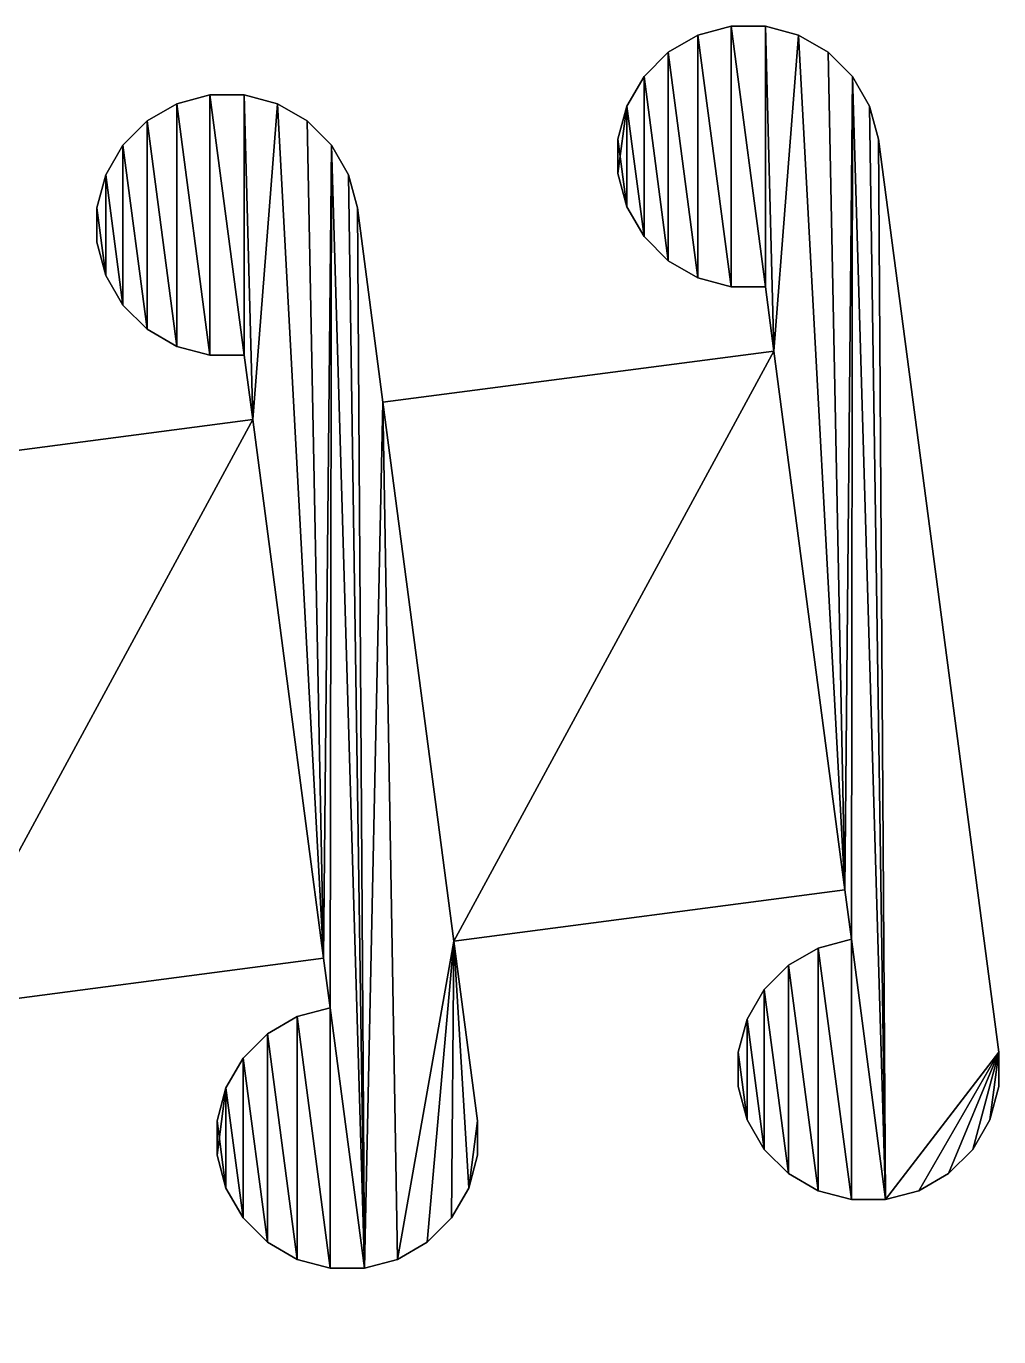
# Model space of a CAD drawing. Extents: x 0 to 187, y 0 to 177.
# Drawn here: x 140.78 to 162.99, y 100.42 to 130.35 of the extents above; entities that cross this region are included whole.
import ezdxf

# ---------------------------------------------------------------- set-up
doc = ezdxf.new("R2010")
doc.units = 0
doc.header["$LTSCALE"] = 25.4
doc.layers.get('0').update_dxf_attribs({"color": 13, "linetype": 'CONTINUOUS'})

# ---------------------------------------------------------------- blocks, each defined once
blk = doc.blocks.new('MASK_STRAP_2')
at = {"color": 0}
for p, q in [((156.875, 31.545), (156.875, 31.545, 2)), ((156.875, 31.545), (156.875, 31.545, 2)), ((157.658, 31.545), (157.658, 31.545, 2)), ((157.658, 31.545), (157.658, 31.545, 2)), ((156.119, 31.342), (156.119, 31.342, 2)), ((156.119, 31.342), (156.119, 31.342, 2)), ((158.415, 31.342), (158.415, 31.342, 2)), ((158.415, 31.342), (158.415, 31.342, 2)), ((155.44, 30.95), (155.44, 30.95, 2)), ((155.44, 30.95), (155.44, 30.95, 2)), ((159.093, 30.95), (159.093, 30.95, 2)), ((159.093, 30.95), (159.093, 30.95, 2)), ((154.887, 30.397), (154.887, 30.397, 2)), ((154.887, 30.397), (154.887, 30.397, 2)), ((159.647, 30.397), (159.647, 30.397, 2)), ((159.647, 30.397), (159.647, 30.397, 2)), ((144.978, 29.978), (144.978, 29.978, 2)), ((144.978, 29.978), (144.978, 29.978, 2)), ((145.761, 29.978), (145.761, 29.978, 2)), ((145.761, 29.978), (145.761, 29.978, 2)), ((144.221, 29.776), (144.221, 29.776, 2)), ((144.221, 29.776), (144.221, 29.776, 2)), ((146.517, 29.776), (146.517, 29.776, 2)), ((146.517, 29.776), (146.517, 29.776, 2)), ((154.495, 29.718), (154.495, 29.718, 2)), ((154.495, 29.718), (154.495, 29.718, 2)), ((160.038, 29.718), (160.038, 29.718, 2)), ((160.038, 29.718), (160.038, 29.718, 2)), ((143.543, 29.384), (143.543, 29.384, 2)), ((143.543, 29.384), (143.543, 29.384, 2)), ((147.196, 29.384), (147.196, 29.384, 2)), ((147.196, 29.384), (147.196, 29.384, 2)), ((142.989, 28.83), (142.989, 28.83, 2)), ((142.989, 28.83), (142.989, 28.83, 2)), ((147.749, 28.83), (147.749, 28.83, 2)), ((147.749, 28.83), (147.749, 28.83, 2)), ((154.292, 28.962), (154.292, 28.962, 2)), ((154.292, 28.962), (154.292, 28.962, 2)), ((160.241, 28.962), (160.241, 28.962, 2)), ((160.241, 28.962), (160.241, 28.962, 2)), ((142.598, 28.152), (142.598, 28.152, 2)), ((142.598, 28.152), (142.598, 28.152, 2)), ((148.141, 28.152), (148.141, 28.152, 2)), ((148.141, 28.152), (148.141, 28.152, 2)), ((154.292, 28.179), (154.292, 28.179, 2)), ((154.292, 28.179), (154.292, 28.179, 2)), ((142.395, 27.396), (142.395, 27.396, 2)), ((142.395, 27.396), (142.395, 27.396, 2)), ((148.344, 27.396), (148.344, 27.396, 2)), ((148.344, 27.396), (148.344, 27.396, 2)), ((154.495, 27.422), (154.495, 27.422, 2)), ((154.495, 27.422), (154.495, 27.422, 2)), ((154.887, 26.744), (154.887, 26.744, 2)), ((154.887, 26.744), (154.887, 26.744, 2)), ((142.395, 26.613), (142.395, 26.613, 2)), ((142.395, 26.613), (142.395, 26.613, 2)), ((155.44, 26.19), (155.44, 26.19, 2)), ((155.44, 26.19), (155.44, 26.19, 2)), ((142.598, 25.856), (142.598, 25.856, 2)), ((142.598, 25.856), (142.598, 25.856, 2)), ((156.119, 25.799), (156.119, 25.799, 2)), ((156.119, 25.799), (156.119, 25.799, 2)), ((156.875, 25.596), (156.875, 25.596, 2)), ((156.875, 25.596), (156.875, 25.596, 2)), ((157.658, 25.596), (157.658, 25.596, 2)), ((157.658, 25.596), (157.658, 25.596, 2)), ((142.989, 25.178), (142.989, 25.178, 2)), ((142.989, 25.178), (142.989, 25.178, 2)), ((143.543, 24.624), (143.543, 24.624, 2)), ((143.543, 24.624), (143.543, 24.624, 2)), ((144.221, 24.232), (144.221, 24.232, 2)), ((144.221, 24.232), (144.221, 24.232, 2)), ((144.978, 24.03), (144.978, 24.03, 2)), ((144.978, 24.03), (144.978, 24.03, 2)), ((145.761, 24.03), (145.761, 24.03, 2)), ((145.761, 24.03), (145.761, 24.03, 2)), ((157.851, 24.128), (157.851, 24.128, 1)), ((157.851, 24.128, 1), (159.471, 11.823, 1)), ((157.851, 24.128, 2), (159.471, 11.823, 2)), ((157.851, 24.128), (157.851, 24.128, 1)), ((157.851, 24.128, 1), (159.471, 11.823, 1)), ((157.851, 24.128, 2), (159.471, 11.823, 2)), ((148.928, 22.956, 1), (150.548, 10.652, 1)), ((148.928, 22.956), (148.928, 22.956, 1)), ((148.928, 22.956, 2), (150.548, 10.652, 2)), ((148.928, 22.956), (148.928, 22.956, 1)), ((148.928, 22.956, 1), (150.548, 10.652, 1)), ((148.928, 22.956, 2), (150.548, 10.652, 2)), ((145.954, 22.566, 1), (147.573, 10.261, 1)), ((145.954, 22.566), (145.954, 22.566, 1)), ((145.954, 22.566, 1), (147.573, 10.261, 1)), ((145.954, 22.566, 2), (147.573, 10.261, 2)), ((145.954, 22.566), (145.954, 22.566, 1)), ((145.954, 22.566, 2), (147.573, 10.261, 2)), ((159.471, 11.823), (159.471, 11.823, 1)), ((159.471, 11.823), (159.471, 11.823, 1)), ((150.548, 10.652), (150.548, 10.652, 1)), ((150.548, 10.652), (150.548, 10.652, 1)), ((158.863, 10.494), (158.863, 10.494, 2)), ((158.863, 10.494), (158.863, 10.494, 2)), ((159.62, 10.697), (159.62, 10.697, 2)), ((159.62, 10.697), (159.62, 10.697, 2)), ((147.573, 10.261), (147.573, 10.261, 1)), ((147.573, 10.261), (147.573, 10.261, 1)), ((158.185, 10.102), (158.185, 10.102, 2)), ((158.185, 10.102), (158.185, 10.102, 2)), ((157.631, 9.549), (157.631, 9.549, 2)), ((157.631, 9.549), (157.631, 9.549, 2)), ((147.722, 9.13), (147.722, 9.13, 2)), ((147.722, 9.13), (147.722, 9.13, 2)), ((146.966, 8.928), (146.966, 8.928, 2)), ((146.966, 8.928), (146.966, 8.928, 2)), ((157.24, 8.87), (157.24, 8.87, 2)), ((157.24, 8.87), (157.24, 8.87, 2)), ((146.288, 8.536), (146.288, 8.536, 2)), ((146.288, 8.536), (146.288, 8.536, 2)), ((157.037, 8.114), (157.037, 8.114, 2)), ((157.037, 8.114), (157.037, 8.114, 2)), ((162.986, 8.114), (162.986, 8.114, 2)), ((162.986, 8.114), (162.986, 8.114, 2)), ((145.734, 7.982), (145.734, 7.982, 2)), ((145.734, 7.982), (145.734, 7.982, 2)), ((145.342, 7.304), (145.342, 7.304, 2)), ((145.342, 7.304), (145.342, 7.304, 2)), ((157.037, 7.331), (157.037, 7.331, 2)), ((157.037, 7.331), (157.037, 7.331, 2)), ((162.986, 7.331), (162.986, 7.331, 2)), ((162.986, 7.331), (162.986, 7.331, 2)), ((145.14, 6.547), (145.14, 6.547, 2)), ((145.14, 6.547), (145.14, 6.547, 2)), ((151.088, 6.547), (151.088, 6.547, 2)), ((151.088, 6.547), (151.088, 6.547, 2)), ((157.24, 6.574), (157.24, 6.574, 2)), ((157.24, 6.574), (157.24, 6.574, 2)), ((162.783, 6.574), (162.783, 6.574, 2)), ((162.783, 6.574), (162.783, 6.574, 2)), ((145.14, 5.764), (145.14, 5.764, 2)), ((145.14, 5.764), (145.14, 5.764, 2)), ((151.088, 5.764), (151.088, 5.764, 2)), ((151.088, 5.764), (151.088, 5.764, 2)), ((157.631, 5.896), (157.631, 5.896, 2)), ((157.631, 5.896), (157.631, 5.896, 2)), ((162.391, 5.896), (162.391, 5.896, 2)), ((162.391, 5.896), (162.391, 5.896, 2)), ((158.185, 5.342), (158.185, 5.342, 2)), ((158.185, 5.342), (158.185, 5.342, 2)), ((161.838, 5.342), (161.838, 5.342, 2)), ((161.838, 5.342), (161.838, 5.342, 2)), ((145.342, 5.008), (145.342, 5.008, 2)), ((145.342, 5.008), (145.342, 5.008, 2)), ((150.886, 5.008), (150.886, 5.008, 2)), ((150.886, 5.008), (150.886, 5.008, 2)), ((158.863, 4.951), (158.863, 4.951, 2)), ((158.863, 4.951), (158.863, 4.951, 2)), ((161.159, 4.951), (161.159, 4.951, 2)), ((161.159, 4.951), (161.159, 4.951, 2)), ((159.62, 4.748), (159.62, 4.748, 2)), ((159.62, 4.748), (159.62, 4.748, 2)), ((160.403, 4.748), (160.403, 4.748, 2)), ((160.403, 4.748), (160.403, 4.748, 2)), ((145.734, 4.33), (145.734, 4.33, 2)), ((145.734, 4.33), (145.734, 4.33, 2)), ((150.494, 4.33), (150.494, 4.33, 2)), ((150.494, 4.33), (150.494, 4.33, 2)), ((146.288, 3.776), (146.288, 3.776, 2)), ((146.288, 3.776), (146.288, 3.776, 2)), ((149.94, 3.776), (149.94, 3.776, 2)), ((149.94, 3.776), (149.94, 3.776, 2)), ((146.966, 3.384), (146.966, 3.384, 2)), ((146.966, 3.384), (146.966, 3.384, 2)), ((149.262, 3.384), (149.262, 3.384, 2)), ((149.262, 3.384), (149.262, 3.384, 2)), ((147.722, 3.182), (147.722, 3.182, 2)), ((147.722, 3.182), (147.722, 3.182, 2)), ((148.506, 3.182), (148.506, 3.182, 2)), ((148.506, 3.182), (148.506, 3.182, 2))]:
    blk.add_line(p, q, dxfattribs=at)
mesh = blk.add_polyface(dxfattribs=at)
corners = [(154.495, 29.718), (154.292, 28.179), (154.292, 28.962), (154.495, 27.422), (154.887, 26.744), (154.887, 30.397), (155.44, 26.19), (155.44, 30.95), (156.119, 25.799), (156.119, 31.342), (156.875, 25.596), (156.875, 31.545), (157.658, 25.596), (157.658, 31.545), (157.851, 24.128), (158.415, 31.342), (148.506, 3.182), (148.141, 28.152), (148.344, 27.396), (148.928, 22.956), (149.262, 3.384), (150.548, 10.652), (149.94, 3.776), (150.494, 4.33), (159.471, 11.823), (159.093, 30.95), (159.647, 30.397), (159.62, 10.697), (157.037, 8.114), (157.24, 6.574), (157.037, 7.331), (157.24, 8.87), (157.631, 5.896), (157.631, 9.549), (158.185, 5.342), (158.185, 10.102), (158.863, 4.951), (158.863, 10.494), (159.62, 4.748), (160.403, 4.748), (160.038, 29.718), (160.241, 28.962), (162.986, 8.114), (161.159, 4.951), (161.838, 5.342), (162.391, 5.896), (162.783, 6.574), (162.986, 7.331), (150.886, 5.008), (151.088, 6.547), (151.088, 5.764)]
mesh.append_faces([[corners[k] for k in face] for face in [(0, 1, 2), (28, 29, 30), (46, 42, 47), (48, 49, 50)]], dxfattribs={"vtx0": -1, "color": 0})
mesh.append_faces([[corners[k] for k in face] for face in [(1, 0, 3), (3, 0, 4), (4, 5, 6), (6, 7, 8), (8, 9, 10), (10, 11, 12), (12, 13, 14), (16, 19, 20), (20, 21, 22), (22, 21, 23), (21, 14, 24), (24, 26, 27), (29, 31, 32), (32, 33, 34), (34, 35, 36), (36, 37, 38), (38, 27, 39), (39, 42, 43), (43, 42, 44), (44, 42, 45), (45, 42, 46)]], dxfattribs={"vtx0": -1, "vtx1": -1, "color": 0})
mesh.append_faces([[corners[k] for k in face] for face in [(20, 19, 21), (24, 14, 15), (39, 27, 26)]], dxfattribs={"vtx0": -1, "vtx1": -1, "vtx2": -1, "color": 0})
mesh.append_faces([[corners[k] for k in face] for face in [(4, 0, 5), (6, 5, 7), (8, 7, 9), (10, 9, 11), (12, 11, 13), (14, 13, 15), (16, 17, 18), (16, 18, 19), (21, 19, 14), (24, 15, 25), (24, 25, 26), (29, 28, 31), (32, 31, 33), (34, 33, 35), (36, 35, 37), (38, 37, 27), (39, 26, 40), (39, 40, 41), (39, 41, 42), (21, 48, 23), (48, 21, 49)]], dxfattribs={"vtx0": -1, "vtx2": -1, "color": 0})
mesh = blk.add_polyface(dxfattribs=at)
corners = [(157.24, 6.574, 2), (157.037, 8.114, 2), (157.037, 7.331, 2), (157.24, 8.87, 2), (157.631, 5.896, 2), (157.631, 9.549, 2), (158.185, 5.342, 2), (158.185, 10.102, 2), (158.863, 4.951, 2), (158.863, 10.494, 2), (159.62, 4.748, 2), (159.62, 10.697, 2), (160.403, 4.748, 2), (159.647, 30.397, 2), (160.038, 29.718, 2), (160.241, 28.962, 2), (162.986, 8.114, 2), (161.159, 4.951, 2), (161.838, 5.342, 2), (162.391, 5.896, 2), (162.783, 6.574, 2), (162.986, 7.331, 2), (154.495, 27.422, 2), (154.292, 28.962, 2), (154.292, 28.179, 2), (154.495, 29.718, 2), (154.887, 26.744, 2), (154.887, 30.397, 2), (155.44, 26.19, 2), (155.44, 30.95, 2), (156.119, 25.799, 2), (156.119, 31.342, 2), (156.875, 25.596, 2), (156.875, 31.545, 2), (157.658, 25.596, 2), (157.658, 31.545, 2), (157.851, 24.128, 2), (158.415, 31.342, 2), (159.471, 11.823, 2), (159.093, 30.95, 2)]
mesh.append_faces([[corners[k] for k in face] for face in [(0, 1, 2), (16, 20, 21), (22, 23, 24)]], dxfattribs={"vtx0": -1, "color": 0})
mesh.append_faces([[corners[k] for k in face] for face in [(1, 0, 3), (3, 4, 5), (5, 6, 7), (7, 8, 9), (9, 10, 11), (13, 12, 14), (14, 12, 15), (15, 12, 16), (23, 22, 25), (25, 26, 27), (27, 28, 29), (29, 30, 31), (31, 32, 33), (33, 34, 35), (35, 36, 37), (37, 38, 39), (39, 38, 13)]], dxfattribs={"vtx0": -1, "vtx1": -1, "color": 0})
mesh.append_faces([[corners[k] for k in face] for face in [(11, 12, 13)]], dxfattribs={"vtx0": -1, "vtx1": -1, "vtx2": -1, "color": 0})
mesh.append_faces([[corners[k] for k in face] for face in [(3, 0, 4), (5, 4, 6), (7, 6, 8), (9, 8, 10), (11, 10, 12), (16, 12, 17), (16, 17, 18), (16, 18, 19), (16, 19, 20), (25, 22, 26), (27, 26, 28), (29, 28, 30), (31, 30, 32), (33, 32, 34), (35, 34, 36), (37, 36, 38), (13, 38, 11)]], dxfattribs={"vtx0": -1, "vtx2": -1, "color": 0})
mesh = blk.add_polyface(dxfattribs=at)
corners = [(156.119, 31.342, 2), (156.875, 31.545), (156.119, 31.342), (156.875, 31.545, 2)]
mesh.append_faces([[corners[k] for k in face] for face in [(0, 1, 2), (1, 0, 3)]], dxfattribs={"vtx0": -1, "color": 0})
mesh = blk.add_polyface(dxfattribs=at)
corners = [(156.875, 31.545, 2), (157.658, 31.545), (156.875, 31.545), (157.658, 31.545, 2)]
mesh.append_faces([[corners[k] for k in face] for face in [(0, 1, 2), (1, 0, 3)]], dxfattribs={"vtx0": -1, "color": 0})
mesh = blk.add_polyface(dxfattribs=at)
corners = [(157.658, 31.545, 2), (158.415, 31.342), (157.658, 31.545), (158.415, 31.342, 2)]
mesh.append_faces([[corners[k] for k in face] for face in [(0, 1, 2), (1, 0, 3)]], dxfattribs={"vtx0": -1, "color": 0})
mesh = blk.add_polyface(dxfattribs=at)
corners = [(155.44, 30.95, 2), (156.119, 31.342), (155.44, 30.95), (156.119, 31.342, 2)]
mesh.append_faces([[corners[k] for k in face] for face in [(0, 1, 2), (1, 0, 3)]], dxfattribs={"vtx0": -1, "color": 0})
mesh = blk.add_polyface(dxfattribs=at)
corners = [(158.415, 31.342, 2), (159.093, 30.95), (158.415, 31.342), (159.093, 30.95, 2)]
mesh.append_faces([[corners[k] for k in face] for face in [(0, 1, 2), (1, 0, 3)]], dxfattribs={"vtx0": -1, "color": 0})
mesh = blk.add_polyface(dxfattribs=at)
corners = [(154.887, 30.397, 2), (155.44, 30.95), (154.887, 30.397), (155.44, 30.95, 2)]
mesh.append_faces([[corners[k] for k in face] for face in [(0, 1, 2), (1, 0, 3)]], dxfattribs={"vtx0": -1, "color": 0})
mesh = blk.add_polyface(dxfattribs=at)
corners = [(159.093, 30.95), (159.647, 30.397, 2), (159.647, 30.397), (159.093, 30.95, 2)]
mesh.append_faces([[corners[k] for k in face] for face in [(0, 1, 2), (1, 0, 3)]], dxfattribs={"vtx0": -1, "color": 0})
mesh = blk.add_polyface(dxfattribs=at)
corners = [(154.887, 30.397, 2), (154.495, 29.718), (154.495, 29.718, 2), (154.887, 30.397)]
mesh.append_faces([[corners[k] for k in face] for face in [(0, 1, 2), (1, 0, 3)]], dxfattribs={"vtx0": -1, "color": 0})
mesh = blk.add_polyface(dxfattribs=at)
corners = [(159.647, 30.397), (160.038, 29.718, 2), (160.038, 29.718), (159.647, 30.397, 2)]
mesh.append_faces([[corners[k] for k in face] for face in [(0, 1, 2), (1, 0, 3)]], dxfattribs={"vtx0": -1, "color": 0})
mesh = blk.add_polyface(dxfattribs=at)
corners = [(135.676, 8.699), (135.298, 27.818), (135.852, 27.264), (135.825, 7.564), (142.395, 27.396), (142.598, 25.856), (142.395, 26.613), (142.598, 28.152), (142.989, 25.178), (142.989, 28.83), (143.543, 24.624), (143.543, 29.384), (144.221, 24.232), (144.221, 29.776), (144.978, 24.03), (144.978, 29.978), (145.761, 24.03), (145.761, 29.978), (145.954, 22.566), (146.517, 29.776), (135.069, 1.818), (135.069, 7.361), (135.825, 1.615), (136.608, 1.615), (136.244, 26.586), (136.446, 25.829), (137.03, 21.394), (137.365, 1.818), (138.65, 9.09), (138.043, 2.21), (138.597, 2.763), (147.573, 10.261), (147.196, 29.384), (147.749, 28.83), (147.722, 9.13), (145.342, 7.304), (145.14, 5.764), (145.14, 6.547), (145.342, 5.008), (145.734, 4.33), (145.734, 7.982), (146.288, 3.776), (146.288, 8.536), (146.966, 3.384), (146.966, 8.928), (147.722, 3.182), (148.506, 3.182), (148.141, 28.152), (138.988, 3.442), (139.191, 4.981), (139.191, 4.198)]
mesh.append_faces([[corners[k] for k in face] for face in [(4, 5, 6), (35, 36, 37), (48, 49, 50)]], dxfattribs={"vtx0": -1, "color": 0})
mesh.append_faces([[corners[k] for k in face] for face in [(0, 2, 3), (5, 7, 8), (8, 9, 10), (10, 11, 12), (12, 13, 14), (14, 15, 16), (16, 17, 18), (20, 21, 22), (22, 3, 23), (23, 26, 27), (27, 28, 29), (29, 28, 30), (28, 18, 31), (31, 33, 34), (36, 35, 38), (38, 35, 39), (39, 40, 41), (41, 42, 43), (43, 44, 45), (45, 34, 46)]], dxfattribs={"vtx0": -1, "vtx1": -1, "color": 0})
mesh.append_faces([[corners[k] for k in face] for face in [(23, 3, 2), (27, 26, 28), (31, 18, 19), (46, 34, 33)]], dxfattribs={"vtx0": -1, "vtx1": -1, "vtx2": -1, "color": 0})
mesh.append_faces([[corners[k] for k in face] for face in [(0, 1, 2), (5, 4, 7), (8, 7, 9), (10, 9, 11), (12, 11, 13), (14, 13, 15), (16, 15, 17), (18, 17, 19), (22, 21, 3), (23, 2, 24), (23, 24, 25), (23, 25, 26), (28, 26, 18), (31, 19, 32), (31, 32, 33), (39, 35, 40), (41, 40, 42), (43, 42, 44), (45, 44, 34), (46, 33, 47), (28, 48, 30), (48, 28, 49)]], dxfattribs={"vtx0": -1, "vtx2": -1, "color": 0})
mesh = blk.add_polyface(dxfattribs=at)
corners = [(145.342, 5.008, 2), (145.14, 6.547, 2), (145.14, 5.764, 2), (145.342, 7.304, 2), (145.734, 4.33, 2), (145.734, 7.982, 2), (146.288, 3.776, 2), (146.288, 8.536, 2), (146.966, 3.384, 2), (146.966, 8.928, 2), (147.722, 3.182, 2), (147.722, 9.13, 2), (148.506, 3.182, 2), (147.749, 28.83, 2), (148.141, 28.152, 2), (148.344, 27.396, 2), (148.928, 22.956, 2), (149.262, 3.384, 2), (150.548, 10.652, 2), (149.94, 3.776, 2), (150.494, 4.33, 2), (150.886, 5.008, 2), (151.088, 6.547, 2), (151.088, 5.764, 2), (142.598, 25.856, 2), (142.395, 27.396, 2), (142.395, 26.613, 2), (142.598, 28.152, 2), (142.989, 25.178, 2), (142.989, 28.83, 2), (143.543, 24.624, 2), (143.543, 29.384, 2), (144.221, 24.232, 2), (144.221, 29.776, 2), (144.978, 24.03, 2), (144.978, 29.978, 2), (145.761, 24.03, 2), (145.761, 29.978, 2), (145.954, 22.566, 2), (146.517, 29.776, 2), (147.573, 10.261, 2), (147.196, 29.384, 2)]
mesh.append_faces([[corners[k] for k in face] for face in [(0, 1, 2), (22, 21, 23), (24, 25, 26)]], dxfattribs={"vtx0": -1, "color": 0})
mesh.append_faces([[corners[k] for k in face] for face in [(1, 0, 3), (3, 4, 5), (5, 6, 7), (7, 8, 9), (9, 10, 11), (13, 12, 14), (14, 12, 15), (15, 12, 16), (16, 17, 18), (18, 21, 22), (25, 24, 27), (27, 28, 29), (29, 30, 31), (31, 32, 33), (33, 34, 35), (35, 36, 37), (37, 38, 39), (39, 40, 41), (41, 40, 13)]], dxfattribs={"vtx0": -1, "vtx1": -1, "color": 0})
mesh.append_faces([[corners[k] for k in face] for face in [(11, 12, 13)]], dxfattribs={"vtx0": -1, "vtx1": -1, "vtx2": -1, "color": 0})
mesh.append_faces([[corners[k] for k in face] for face in [(3, 0, 4), (5, 4, 6), (7, 6, 8), (9, 8, 10), (11, 10, 12), (16, 12, 17), (18, 17, 19), (18, 19, 20), (18, 20, 21), (27, 24, 28), (29, 28, 30), (31, 30, 32), (33, 32, 34), (35, 34, 36), (37, 36, 38), (39, 38, 40), (13, 40, 11)]], dxfattribs={"vtx0": -1, "vtx2": -1, "color": 0})
mesh = blk.add_polyface(dxfattribs=at)
corners = [(144.221, 29.776, 2), (144.978, 29.978), (144.221, 29.776), (144.978, 29.978, 2)]
mesh.append_faces([[corners[k] for k in face] for face in [(0, 1, 2), (1, 0, 3)]], dxfattribs={"vtx0": -1, "color": 0})
mesh = blk.add_polyface(dxfattribs=at)
corners = [(144.978, 29.978, 2), (145.761, 29.978), (144.978, 29.978), (145.761, 29.978, 2)]
mesh.append_faces([[corners[k] for k in face] for face in [(0, 1, 2), (1, 0, 3)]], dxfattribs={"vtx0": -1, "color": 0})
mesh = blk.add_polyface(dxfattribs=at)
corners = [(145.761, 29.978, 2), (146.517, 29.776), (145.761, 29.978), (146.517, 29.776, 2)]
mesh.append_faces([[corners[k] for k in face] for face in [(0, 1, 2), (1, 0, 3)]], dxfattribs={"vtx0": -1, "color": 0})
mesh = blk.add_polyface(dxfattribs=at)
corners = [(143.543, 29.384, 2), (144.221, 29.776), (143.543, 29.384), (144.221, 29.776, 2)]
mesh.append_faces([[corners[k] for k in face] for face in [(0, 1, 2), (1, 0, 3)]], dxfattribs={"vtx0": -1, "color": 0})
mesh = blk.add_polyface(dxfattribs=at)
corners = [(146.517, 29.776, 2), (147.196, 29.384), (146.517, 29.776), (147.196, 29.384, 2)]
mesh.append_faces([[corners[k] for k in face] for face in [(0, 1, 2), (1, 0, 3)]], dxfattribs={"vtx0": -1, "color": 0})
mesh = blk.add_polyface(dxfattribs=at)
corners = [(154.495, 29.718, 2), (154.292, 28.962), (154.292, 28.962, 2), (154.495, 29.718)]
mesh.append_faces([[corners[k] for k in face] for face in [(0, 1, 2), (1, 0, 3)]], dxfattribs={"vtx0": -1, "color": 0})
mesh = blk.add_polyface(dxfattribs=at)
corners = [(160.038, 29.718), (160.241, 28.962, 2), (160.241, 28.962), (160.038, 29.718, 2)]
mesh.append_faces([[corners[k] for k in face] for face in [(0, 1, 2), (1, 0, 3)]], dxfattribs={"vtx0": -1, "color": 0})
mesh = blk.add_polyface(dxfattribs=at)
corners = [(142.989, 28.83, 2), (143.543, 29.384), (142.989, 28.83), (143.543, 29.384, 2)]
mesh.append_faces([[corners[k] for k in face] for face in [(0, 1, 2), (1, 0, 3)]], dxfattribs={"vtx0": -1, "color": 0})
mesh = blk.add_polyface(dxfattribs=at)
corners = [(147.196, 29.384), (147.749, 28.83, 2), (147.749, 28.83), (147.196, 29.384, 2)]
mesh.append_faces([[corners[k] for k in face] for face in [(0, 1, 2), (1, 0, 3)]], dxfattribs={"vtx0": -1, "color": 0})
mesh = blk.add_polyface(dxfattribs=at)
corners = [(142.989, 28.83, 2), (142.598, 28.152), (142.598, 28.152, 2), (142.989, 28.83)]
mesh.append_faces([[corners[k] for k in face] for face in [(0, 1, 2), (1, 0, 3)]], dxfattribs={"vtx0": -1, "color": 0})
mesh = blk.add_polyface(dxfattribs=at)
corners = [(147.749, 28.83), (148.141, 28.152, 2), (148.141, 28.152), (147.749, 28.83, 2)]
mesh.append_faces([[corners[k] for k in face] for face in [(0, 1, 2), (1, 0, 3)]], dxfattribs={"vtx0": -1, "color": 0})
mesh = blk.add_polyface(dxfattribs=at)
corners = [(154.292, 28.962, 2), (154.292, 28.179), (154.292, 28.179, 2), (154.292, 28.962)]
mesh.append_faces([[corners[k] for k in face] for face in [(0, 1, 2), (1, 0, 3)]], dxfattribs={"vtx0": -1, "color": 0})
mesh = blk.add_polyface(dxfattribs=at)
corners = [(160.241, 28.962), (162.986, 8.114, 2), (162.986, 8.114), (160.241, 28.962, 2)]
mesh.append_faces([[corners[k] for k in face] for face in [(0, 1, 2), (1, 0, 3)]], dxfattribs={"vtx0": -1, "color": 0})
mesh = blk.add_polyface(dxfattribs=at)
corners = [(142.598, 28.152, 2), (142.395, 27.396), (142.395, 27.396, 2), (142.598, 28.152)]
mesh.append_faces([[corners[k] for k in face] for face in [(0, 1, 2), (1, 0, 3)]], dxfattribs={"vtx0": -1, "color": 0})
mesh = blk.add_polyface(dxfattribs=at)
corners = [(148.141, 28.152), (148.344, 27.396, 2), (148.344, 27.396), (148.141, 28.152, 2)]
mesh.append_faces([[corners[k] for k in face] for face in [(0, 1, 2), (1, 0, 3)]], dxfattribs={"vtx0": -1, "color": 0})
mesh = blk.add_polyface(dxfattribs=at)
corners = [(154.292, 28.179, 2), (154.495, 27.422), (154.495, 27.422, 2), (154.292, 28.179)]
mesh.append_faces([[corners[k] for k in face] for face in [(0, 1, 2), (1, 0, 3)]], dxfattribs={"vtx0": -1, "color": 0})
mesh = blk.add_polyface(dxfattribs=at)
corners = [(142.395, 27.396, 2), (142.395, 26.613), (142.395, 26.613, 2), (142.395, 27.396)]
mesh.append_faces([[corners[k] for k in face] for face in [(0, 1, 2), (1, 0, 3)]], dxfattribs={"vtx0": -1, "color": 0})
mesh = blk.add_polyface(dxfattribs=at)
corners = [(148.344, 27.396), (148.928, 22.956, 1), (148.928, 22.956), (148.928, 22.956, 2), (148.344, 27.396, 2), (150.548, 10.652), (151.088, 6.547, 2), (151.088, 6.547), (150.548, 10.652, 2), (150.548, 10.652, 1)]
mesh.append_faces([[corners[k] for k in face] for face in [(0, 1, 2), (3, 0, 4), (5, 6, 7)]], dxfattribs={"vtx0": -1, "color": 0})
mesh.append_faces([[corners[k] for k in face] for face in [(6, 5, 8), (8, 1, 3)]], dxfattribs={"vtx0": -1, "vtx1": -1, "color": 0})
mesh.append_faces([[corners[k] for k in face] for face in [(1, 0, 3)]], dxfattribs={"vtx0": -1, "vtx1": -1, "vtx2": -1, "color": 0})
mesh.append_faces([[corners[k] for k in face] for face in [(8, 5, 9), (8, 9, 1)]], dxfattribs={"vtx0": -1, "vtx2": -1, "color": 0})
mesh = blk.add_polyface(dxfattribs=at)
corners = [(154.495, 27.422, 2), (154.887, 26.744), (154.887, 26.744, 2), (154.495, 27.422)]
mesh.append_faces([[corners[k] for k in face] for face in [(0, 1, 2), (1, 0, 3)]], dxfattribs={"vtx0": -1, "color": 0})
mesh = blk.add_polyface(dxfattribs=at)
corners = [(154.887, 26.744, 2), (155.44, 26.19), (155.44, 26.19, 2), (154.887, 26.744)]
mesh.append_faces([[corners[k] for k in face] for face in [(0, 1, 2), (1, 0, 3)]], dxfattribs={"vtx0": -1, "color": 0})
mesh = blk.add_polyface(dxfattribs=at)
corners = [(142.395, 26.613, 2), (142.598, 25.856), (142.598, 25.856, 2), (142.395, 26.613)]
mesh.append_faces([[corners[k] for k in face] for face in [(0, 1, 2), (1, 0, 3)]], dxfattribs={"vtx0": -1, "color": 0})
mesh = blk.add_polyface(dxfattribs=at)
corners = [(156.119, 25.799, 2), (155.44, 26.19), (156.119, 25.799), (155.44, 26.19, 2)]
mesh.append_faces([[corners[k] for k in face] for face in [(0, 1, 2), (1, 0, 3)]], dxfattribs={"vtx0": -1, "color": 0})
mesh = blk.add_polyface(dxfattribs=at)
corners = [(142.598, 25.856, 2), (142.989, 25.178), (142.989, 25.178, 2), (142.598, 25.856)]
mesh.append_faces([[corners[k] for k in face] for face in [(0, 1, 2), (1, 0, 3)]], dxfattribs={"vtx0": -1, "color": 0})
mesh = blk.add_polyface(dxfattribs=at)
corners = [(156.875, 25.596, 2), (156.119, 25.799), (156.875, 25.596), (156.119, 25.799, 2)]
mesh.append_faces([[corners[k] for k in face] for face in [(0, 1, 2), (1, 0, 3)]], dxfattribs={"vtx0": -1, "color": 0})
mesh = blk.add_polyface(dxfattribs=at)
corners = [(157.658, 25.596, 2), (156.875, 25.596), (157.658, 25.596), (156.875, 25.596, 2)]
mesh.append_faces([[corners[k] for k in face] for face in [(0, 1, 2), (1, 0, 3)]], dxfattribs={"vtx0": -1, "color": 0})
mesh = blk.add_polyface(dxfattribs=at)
corners = [(157.851, 24.128, 2), (159.471, 11.823, 1), (159.471, 11.823, 2), (157.851, 24.128, 1), (157.658, 25.596, 2), (157.851, 24.128), (157.658, 25.596), (159.62, 10.697), (159.62, 10.697, 2), (159.471, 11.823)]
mesh.append_faces([[corners[k] for k in face] for face in [(5, 4, 6), (2, 7, 8)]], dxfattribs={"vtx0": -1, "color": 0})
mesh.append_faces([[corners[k] for k in face] for face in [(0, 1, 2), (1, 0, 3), (3, 4, 5), (7, 2, 9), (9, 2, 1)]], dxfattribs={"vtx0": -1, "vtx1": -1, "color": 0})
mesh.append_faces([[corners[k] for k in face] for face in [(3, 0, 4)]], dxfattribs={"vtx0": -1, "vtx2": -1, "color": 0})
mesh = blk.add_polyface(dxfattribs=at)
corners = [(142.989, 25.178, 2), (143.543, 24.624), (143.543, 24.624, 2), (142.989, 25.178)]
mesh.append_faces([[corners[k] for k in face] for face in [(0, 1, 2), (1, 0, 3)]], dxfattribs={"vtx0": -1, "color": 0})
mesh = blk.add_polyface(dxfattribs=at)
corners = [(144.221, 24.232, 2), (143.543, 24.624), (144.221, 24.232), (143.543, 24.624, 2)]
mesh.append_faces([[corners[k] for k in face] for face in [(0, 1, 2), (1, 0, 3)]], dxfattribs={"vtx0": -1, "color": 0})
mesh = blk.add_polyface(dxfattribs=at)
corners = [(144.978, 24.03, 2), (144.221, 24.232), (144.978, 24.03), (144.221, 24.232, 2)]
mesh.append_faces([[corners[k] for k in face] for face in [(0, 1, 2), (1, 0, 3)]], dxfattribs={"vtx0": -1, "color": 0})
mesh = blk.add_polyface(dxfattribs=at)
corners = [(145.761, 24.03, 2), (144.978, 24.03), (145.761, 24.03), (144.978, 24.03, 2)]
mesh.append_faces([[corners[k] for k in face] for face in [(0, 1, 2), (1, 0, 3)]], dxfattribs={"vtx0": -1, "color": 0})
mesh = blk.add_polyface(dxfattribs=at)
corners = [(145.954, 22.566, 2), (147.573, 10.261, 1), (147.573, 10.261, 2), (145.954, 22.566, 1), (145.761, 24.03, 2), (145.954, 22.566), (145.761, 24.03), (147.722, 9.13), (147.722, 9.13, 2), (147.573, 10.261)]
mesh.append_faces([[corners[k] for k in face] for face in [(5, 4, 6), (2, 7, 8)]], dxfattribs={"vtx0": -1, "color": 0})
mesh.append_faces([[corners[k] for k in face] for face in [(0, 1, 2), (1, 0, 3), (3, 4, 5), (7, 2, 9), (9, 2, 1)]], dxfattribs={"vtx0": -1, "vtx1": -1, "color": 0})
mesh.append_faces([[corners[k] for k in face] for face in [(3, 0, 4)]], dxfattribs={"vtx0": -1, "vtx2": -1, "color": 0})
mesh = blk.add_polyface(dxfattribs=at)
corners = [(148.928, 22.956, 1), (157.851, 24.128), (148.928, 22.956), (157.851, 24.128, 1)]
mesh.append_faces([[corners[k] for k in face] for face in [(0, 1, 2), (1, 0, 3)]], dxfattribs={"vtx0": -1, "color": 0})
mesh = blk.add_polyface(dxfattribs=at)
corners = [(150.548, 10.652, 1), (157.851, 24.128, 1), (148.928, 22.956, 1), (159.471, 11.823, 1)]
mesh.append_faces([[corners[k] for k in face] for face in [(0, 1, 2), (1, 0, 3)]], dxfattribs={"vtx0": -1, "color": 0})
mesh = blk.add_polyface(dxfattribs=at)
corners = [(138.65, 9.09, 1), (145.954, 22.566, 1), (137.03, 21.394, 1), (147.573, 10.261, 1)]
mesh.append_faces([[corners[k] for k in face] for face in [(0, 1, 2), (1, 0, 3)]], dxfattribs={"vtx0": -1, "color": 0})
mesh = blk.add_polyface(dxfattribs=at)
corners = [(137.03, 21.394, 1), (145.954, 22.566), (137.03, 21.394), (145.954, 22.566, 1)]
mesh.append_faces([[corners[k] for k in face] for face in [(0, 1, 2), (1, 0, 3)]], dxfattribs={"vtx0": -1, "color": 0})
mesh = blk.add_polyface(dxfattribs=at)
corners = [(159.471, 11.823, 1), (150.548, 10.652), (159.471, 11.823), (150.548, 10.652, 1)]
mesh.append_faces([[corners[k] for k in face] for face in [(0, 1, 2), (1, 0, 3)]], dxfattribs={"vtx0": -1, "color": 0})
mesh = blk.add_polyface(dxfattribs=at)
corners = [(158.185, 10.102, 2), (158.863, 10.494), (158.185, 10.102), (158.863, 10.494, 2)]
mesh.append_faces([[corners[k] for k in face] for face in [(0, 1, 2), (1, 0, 3)]], dxfattribs={"vtx0": -1, "color": 0})
mesh = blk.add_polyface(dxfattribs=at)
corners = [(158.863, 10.494, 2), (159.62, 10.697), (158.863, 10.494), (159.62, 10.697, 2)]
mesh.append_faces([[corners[k] for k in face] for face in [(0, 1, 2), (1, 0, 3)]], dxfattribs={"vtx0": -1, "color": 0})
mesh = blk.add_polyface(dxfattribs=at)
corners = [(147.573, 10.261, 1), (138.65, 9.09), (147.573, 10.261), (138.65, 9.09, 1)]
mesh.append_faces([[corners[k] for k in face] for face in [(0, 1, 2), (1, 0, 3)]], dxfattribs={"vtx0": -1, "color": 0})
mesh = blk.add_polyface(dxfattribs=at)
corners = [(157.631, 9.549, 2), (158.185, 10.102), (157.631, 9.549), (158.185, 10.102, 2)]
mesh.append_faces([[corners[k] for k in face] for face in [(0, 1, 2), (1, 0, 3)]], dxfattribs={"vtx0": -1, "color": 0})
mesh = blk.add_polyface(dxfattribs=at)
corners = [(157.631, 9.549, 2), (157.24, 8.87), (157.24, 8.87, 2), (157.631, 9.549)]
mesh.append_faces([[corners[k] for k in face] for face in [(0, 1, 2), (1, 0, 3)]], dxfattribs={"vtx0": -1, "color": 0})
mesh = blk.add_polyface(dxfattribs=at)
corners = [(146.966, 8.928, 2), (147.722, 9.13), (146.966, 8.928), (147.722, 9.13, 2)]
mesh.append_faces([[corners[k] for k in face] for face in [(0, 1, 2), (1, 0, 3)]], dxfattribs={"vtx0": -1, "color": 0})
mesh = blk.add_polyface(dxfattribs=at)
corners = [(146.288, 8.536, 2), (146.966, 8.928), (146.288, 8.536), (146.966, 8.928, 2)]
mesh.append_faces([[corners[k] for k in face] for face in [(0, 1, 2), (1, 0, 3)]], dxfattribs={"vtx0": -1, "color": 0})
mesh = blk.add_polyface(dxfattribs=at)
corners = [(157.24, 8.87, 2), (157.037, 8.114), (157.037, 8.114, 2), (157.24, 8.87)]
mesh.append_faces([[corners[k] for k in face] for face in [(0, 1, 2), (1, 0, 3)]], dxfattribs={"vtx0": -1, "color": 0})
mesh = blk.add_polyface(dxfattribs=at)
corners = [(145.734, 7.982, 2), (146.288, 8.536), (145.734, 7.982), (146.288, 8.536, 2)]
mesh.append_faces([[corners[k] for k in face] for face in [(0, 1, 2), (1, 0, 3)]], dxfattribs={"vtx0": -1, "color": 0})
mesh = blk.add_polyface(dxfattribs=at)
corners = [(157.037, 8.114, 2), (157.037, 7.331), (157.037, 7.331, 2), (157.037, 8.114)]
mesh.append_faces([[corners[k] for k in face] for face in [(0, 1, 2), (1, 0, 3)]], dxfattribs={"vtx0": -1, "color": 0})
mesh = blk.add_polyface(dxfattribs=at)
corners = [(162.986, 8.114), (162.986, 7.331, 2), (162.986, 7.331), (162.986, 8.114, 2)]
mesh.append_faces([[corners[k] for k in face] for face in [(0, 1, 2), (1, 0, 3)]], dxfattribs={"vtx0": -1, "color": 0})
mesh = blk.add_polyface(dxfattribs=at)
corners = [(145.734, 7.982, 2), (145.342, 7.304), (145.342, 7.304, 2), (145.734, 7.982)]
mesh.append_faces([[corners[k] for k in face] for face in [(0, 1, 2), (1, 0, 3)]], dxfattribs={"vtx0": -1, "color": 0})
mesh = blk.add_polyface(dxfattribs=at)
corners = [(145.342, 7.304, 2), (145.14, 6.547), (145.14, 6.547, 2), (145.342, 7.304)]
mesh.append_faces([[corners[k] for k in face] for face in [(0, 1, 2), (1, 0, 3)]], dxfattribs={"vtx0": -1, "color": 0})
mesh = blk.add_polyface(dxfattribs=at)
corners = [(157.037, 7.331, 2), (157.24, 6.574), (157.24, 6.574, 2), (157.037, 7.331)]
mesh.append_faces([[corners[k] for k in face] for face in [(0, 1, 2), (1, 0, 3)]], dxfattribs={"vtx0": -1, "color": 0})
mesh = blk.add_polyface(dxfattribs=at)
corners = [(162.986, 7.331), (162.783, 6.574, 2), (162.783, 6.574), (162.986, 7.331, 2)]
mesh.append_faces([[corners[k] for k in face] for face in [(0, 1, 2), (1, 0, 3)]], dxfattribs={"vtx0": -1, "color": 0})
mesh = blk.add_polyface(dxfattribs=at)
corners = [(145.14, 6.547, 2), (145.14, 5.764), (145.14, 5.764, 2), (145.14, 6.547)]
mesh.append_faces([[corners[k] for k in face] for face in [(0, 1, 2), (1, 0, 3)]], dxfattribs={"vtx0": -1, "color": 0})
mesh = blk.add_polyface(dxfattribs=at)
corners = [(151.088, 6.547), (151.088, 5.764, 2), (151.088, 5.764), (151.088, 6.547, 2)]
mesh.append_faces([[corners[k] for k in face] for face in [(0, 1, 2), (1, 0, 3)]], dxfattribs={"vtx0": -1, "color": 0})
mesh = blk.add_polyface(dxfattribs=at)
corners = [(157.24, 6.574, 2), (157.631, 5.896), (157.631, 5.896, 2), (157.24, 6.574)]
mesh.append_faces([[corners[k] for k in face] for face in [(0, 1, 2), (1, 0, 3)]], dxfattribs={"vtx0": -1, "color": 0})
mesh = blk.add_polyface(dxfattribs=at)
corners = [(162.783, 6.574), (162.391, 5.896, 2), (162.391, 5.896), (162.783, 6.574, 2)]
mesh.append_faces([[corners[k] for k in face] for face in [(0, 1, 2), (1, 0, 3)]], dxfattribs={"vtx0": -1, "color": 0})
mesh = blk.add_polyface(dxfattribs=at)
corners = [(145.14, 5.764, 2), (145.342, 5.008), (145.342, 5.008, 2), (145.14, 5.764)]
mesh.append_faces([[corners[k] for k in face] for face in [(0, 1, 2), (1, 0, 3)]], dxfattribs={"vtx0": -1, "color": 0})
mesh = blk.add_polyface(dxfattribs=at)
corners = [(151.088, 5.764), (150.886, 5.008, 2), (150.886, 5.008), (151.088, 5.764, 2)]
mesh.append_faces([[corners[k] for k in face] for face in [(0, 1, 2), (1, 0, 3)]], dxfattribs={"vtx0": -1, "color": 0})
mesh = blk.add_polyface(dxfattribs=at)
corners = [(157.631, 5.896, 2), (158.185, 5.342), (158.185, 5.342, 2), (157.631, 5.896)]
mesh.append_faces([[corners[k] for k in face] for face in [(0, 1, 2), (1, 0, 3)]], dxfattribs={"vtx0": -1, "color": 0})
mesh = blk.add_polyface(dxfattribs=at)
corners = [(162.391, 5.896), (161.838, 5.342, 2), (161.838, 5.342), (162.391, 5.896, 2)]
mesh.append_faces([[corners[k] for k in face] for face in [(0, 1, 2), (1, 0, 3)]], dxfattribs={"vtx0": -1, "color": 0})
mesh = blk.add_polyface(dxfattribs=at)
corners = [(158.863, 4.951, 2), (158.185, 5.342), (158.863, 4.951), (158.185, 5.342, 2)]
mesh.append_faces([[corners[k] for k in face] for face in [(0, 1, 2), (1, 0, 3)]], dxfattribs={"vtx0": -1, "color": 0})
mesh = blk.add_polyface(dxfattribs=at)
corners = [(161.838, 5.342, 2), (161.159, 4.951), (161.838, 5.342), (161.159, 4.951, 2)]
mesh.append_faces([[corners[k] for k in face] for face in [(0, 1, 2), (1, 0, 3)]], dxfattribs={"vtx0": -1, "color": 0})
mesh = blk.add_polyface(dxfattribs=at)
corners = [(145.342, 5.008, 2), (145.734, 4.33), (145.734, 4.33, 2), (145.342, 5.008)]
mesh.append_faces([[corners[k] for k in face] for face in [(0, 1, 2), (1, 0, 3)]], dxfattribs={"vtx0": -1, "color": 0})
mesh = blk.add_polyface(dxfattribs=at)
corners = [(150.886, 5.008), (150.494, 4.33, 2), (150.494, 4.33), (150.886, 5.008, 2)]
mesh.append_faces([[corners[k] for k in face] for face in [(0, 1, 2), (1, 0, 3)]], dxfattribs={"vtx0": -1, "color": 0})
mesh = blk.add_polyface(dxfattribs=at)
corners = [(159.62, 4.748, 2), (158.863, 4.951), (159.62, 4.748), (158.863, 4.951, 2)]
mesh.append_faces([[corners[k] for k in face] for face in [(0, 1, 2), (1, 0, 3)]], dxfattribs={"vtx0": -1, "color": 0})
mesh = blk.add_polyface(dxfattribs=at)
corners = [(161.159, 4.951, 2), (160.403, 4.748), (161.159, 4.951), (160.403, 4.748, 2)]
mesh.append_faces([[corners[k] for k in face] for face in [(0, 1, 2), (1, 0, 3)]], dxfattribs={"vtx0": -1, "color": 0})
mesh = blk.add_polyface(dxfattribs=at)
corners = [(160.403, 4.748, 2), (159.62, 4.748), (160.403, 4.748), (159.62, 4.748, 2)]
mesh.append_faces([[corners[k] for k in face] for face in [(0, 1, 2), (1, 0, 3)]], dxfattribs={"vtx0": -1, "color": 0})
mesh = blk.add_polyface(dxfattribs=at)
corners = [(146.288, 3.776, 2), (145.734, 4.33), (146.288, 3.776), (145.734, 4.33, 2)]
mesh.append_faces([[corners[k] for k in face] for face in [(0, 1, 2), (1, 0, 3)]], dxfattribs={"vtx0": -1, "color": 0})
mesh = blk.add_polyface(dxfattribs=at)
corners = [(150.494, 4.33, 2), (149.94, 3.776), (150.494, 4.33), (149.94, 3.776, 2)]
mesh.append_faces([[corners[k] for k in face] for face in [(0, 1, 2), (1, 0, 3)]], dxfattribs={"vtx0": -1, "color": 0})
mesh = blk.add_polyface(dxfattribs=at)
corners = [(146.966, 3.384, 2), (146.288, 3.776), (146.966, 3.384), (146.288, 3.776, 2)]
mesh.append_faces([[corners[k] for k in face] for face in [(0, 1, 2), (1, 0, 3)]], dxfattribs={"vtx0": -1, "color": 0})
mesh = blk.add_polyface(dxfattribs=at)
corners = [(149.94, 3.776, 2), (149.262, 3.384), (149.94, 3.776), (149.262, 3.384, 2)]
mesh.append_faces([[corners[k] for k in face] for face in [(0, 1, 2), (1, 0, 3)]], dxfattribs={"vtx0": -1, "color": 0})
mesh = blk.add_polyface(dxfattribs=at)
corners = [(147.722, 3.182, 2), (146.966, 3.384), (147.722, 3.182), (146.966, 3.384, 2)]
mesh.append_faces([[corners[k] for k in face] for face in [(0, 1, 2), (1, 0, 3)]], dxfattribs={"vtx0": -1, "color": 0})
mesh = blk.add_polyface(dxfattribs=at)
corners = [(149.262, 3.384, 2), (148.506, 3.182), (149.262, 3.384), (148.506, 3.182, 2)]
mesh.append_faces([[corners[k] for k in face] for face in [(0, 1, 2), (1, 0, 3)]], dxfattribs={"vtx0": -1, "color": 0})
mesh = blk.add_polyface(dxfattribs=at)
corners = [(148.506, 3.182, 2), (147.722, 3.182), (148.506, 3.182), (147.722, 3.182, 2)]
mesh.append_faces([[corners[k] for k in face] for face in [(0, 1, 2), (1, 0, 3)]], dxfattribs={"vtx0": -1, "color": 0})

msp = doc.modelspace()

# ---------------------------------------------------------------- block references
at = {"color": 0}
msp.add_blockref('MASK_STRAP_2', (0, 98.8), dxfattribs=at)

doc.saveas('drawing.dxf')
